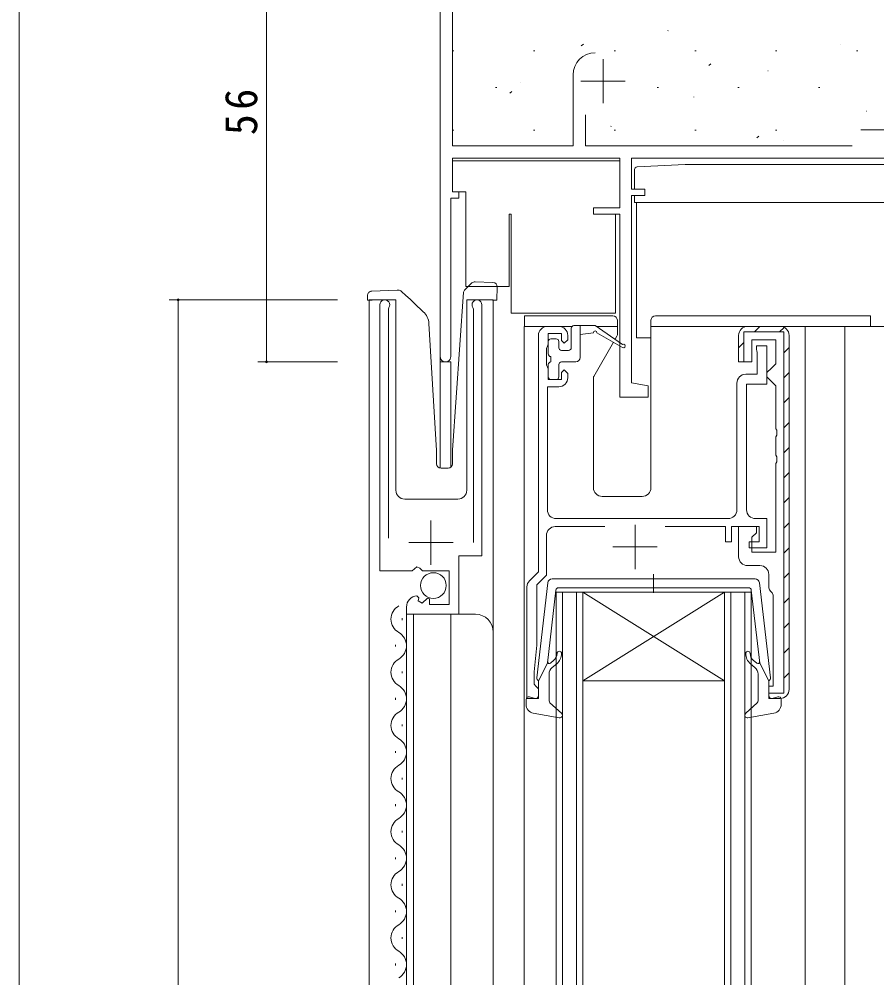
# Model space of a CAD drawing. Units: millimetres on the paper. Extents: x -420 to 373, y -297 to 267.
# Drawn here: x -417.7 to -320.9, y 14.7 to 123 of the extents above; entities that cross this region are included whole.
import ezdxf

# ---------------------------------------------------------------- set-up
doc = ezdxf.new("R2010")
doc.units = ezdxf.units.MM
for name, color, linetype, lineweight in [('0-1_YKK_ZWAK', 7, 'Continuous', 9), ('0-3_YKK_12', 2, 'Continuous', 9), ('0-4_YSS_K', 3, 'Continuous', 9), ('0-5_YKK_D', 6, 'Continuous', 9), ('0-6_YKK_13', 4, 'Continuous', 9), ('0-7_YKK_11', 7, 'Continuous', 9)]:
    doc.layers.add(name, color=color, linetype=linetype, lineweight=lineweight)
doc.styles.add('ＭＳ ゴシック', font='')
doc.styles.get('ＭＳ ゴシック').set_extended_font_data('MS Gothic')

msp = doc.modelspace()

# ---------------------------------------------------------------- linework, layer by layer
at = {"layer": '0-1_YKK_ZWAK'}
msp.add_line((-417.7, -260.6), (-417.7, 264.4), dxfattribs=at)
at = {"layer": '0-3_YKK_12'}
for p, q in [((-378.166, 91.284), (-378.166, -93.716)), ((-375.166, 91.284), (-378.166, 91.284)), ((-375.166, 91.284), (-375.166, 69.784)), ((-367.166, 91.284), (-367.166, 69.784)), ((-364.166, 91.284), (-367.166, 91.284)), ((-364.166, 91.284), (-364.166, -93.716)), ((-360.666, 88.284), (-360.666, -75.716)), ((-328.966, 88.284), (-328.966, -53.497)), ((-315.766, 88.284), (-324.466, 88.284)), ((-324.466, 88.284), (-324.466, -75.712)), ((-370.166, 84.884), (-370.166, 72.294)), ((-368.966, 84.284), (-370.166, 84.284)), ((-368.966, 84.284), (-368.966, 72.384)), ((-374.166, 68.784), (-368.166, 68.784)), ((-357.066, 58.284), (-354.066, 58.284)), ((-357.066, -43.716), (-357.066, 58.284)), ((-356.366, 58.284), (-356.366, -43.716)), ((-354.766, -43.716), (-354.766, 58.284)), ((-354.066, 58.284), (-338.066, 48.284)), ((-338.066, 58.284), (-354.066, 48.284)), ((-338.066, 58.284), (-354.066, 58.284)), ((-354.066, 58.284), (-354.066, -43.716)), ((-338.066, 58.284), (-335.066, 58.284)), ((-338.066, -43.716), (-338.066, 58.284)), ((-337.366, 58.284), (-337.366, -43.716)), ((-335.766, -43.716), (-335.766, 58.284)), ((-335.066, 58.284), (-335.066, -43.716)), ((-374.466, 55.134), (-374.466, 55.334)), ((-373.966, 55.784), (-366.166, 55.784)), ((-373.966, 55.784), (-373.966, -58.216)), ((-373.166, 55.784), (-373.166, -58.216)), ((-368.966, 55.784), (-368.966, -58.216)), ((-375.226, 52.134), (-375.226, 52.334)), ((-374.466, 49.134), (-374.466, 49.334)), ((-338.066, 48.284), (-354.066, 48.284)), ((-375.226, 46.134), (-375.226, 46.334)), ((-374.466, 43.134), (-374.466, 43.334)), ((-375.226, 40.134), (-375.226, 40.334)), ((-374.466, 37.134), (-374.466, 37.334)), ((-375.226, 34.134), (-375.226, 34.334)), ((-374.466, 31.134), (-374.466, 31.334)), ((-375.226, 28.134), (-375.226, 28.334)), ((-374.466, 25.134), (-374.466, 25.334)), ((-375.226, 22.134), (-375.226, 22.334)), ((-374.466, 19.134), (-374.466, 19.334)), ((-375.226, 16.134), (-375.226, 16.334))]:
    msp.add_line(p, q, dxfattribs=at)
for centre, radius, start, end in [((-374.166, 69.784), 1, 180, 270), ((-368.166, 69.784), 1, 270, 0), ((-374.008, 55.234), 1.718, 119.20253, 240.79745), ((-366.166, 53.784), 2, 0, 90), ((-375.685, 52.234), 1.718, 299.20253, 60.79745), ((-374.008, 49.234), 1.718, 119.20253, 240.79745), ((-375.685, 46.234), 1.718, 299.20253, 60.79745), ((-374.008, 43.234), 1.718, 119.20253, 240.79745), ((-375.685, 40.234), 1.718, 299.20253, 60.79745), ((-374.008, 37.234), 1.718, 119.20253, 240.79745), ((-375.685, 34.234), 1.718, 299.20253, 60.79745), ((-374.008, 31.234), 1.718, 119.20253, 240.79745), ((-375.685, 28.234), 1.718, 299.20253, 60.79745), ((-374.008, 25.234), 1.718, 119.20253, 240.79745), ((-375.685, 22.234), 1.718, 299.20253, 60.79745), ((-374.008, 19.234), 1.718, 119.20253, 240.79745), ((-375.685, 16.234), 1.718, 299.20253, 60.79745)]:
    msp.add_arc(centre, radius, start, end, dxfattribs=at)
at = {"layer": '0-4_YSS_K'}
for p, q in [((-344.469, 121.681), (-344.441, 121.691)), ((-368.766, 119.404), (-368.616, 119.404)), ((-359.646, 119.404), (-359.496, 119.404)), ((-354.25, 119.978), (-354, 120.144)), ((-350.526, 119.404), (-350.376, 119.404)), ((-341.406, 119.404), (-341.256, 119.404)), ((-332.286, 119.404), (-332.136, 119.404)), ((-324.942, 120.073), (-324.913, 120.083)), ((-323.166, 119.404), (-323.016, 119.404)), ((-339.842, 117.761), (-339.592, 117.927)), ((-333.171, 117.159), (-333.143, 117.169)), ((-363.921, 115.279), (-363.771, 115.279)), ((-362.318, 114.638), (-362.068, 114.804)), ((-361.069, 115.802), (-361.041, 115.812)), ((-345.681, 115.279), (-345.531, 115.279)), ((-336.561, 115.279), (-336.411, 115.279)), ((-327.441, 115.279), (-327.291, 115.279)), ((-341.541, 114.195), (-341.513, 114.205)), ((-322.014, 112.587), (-321.985, 112.597)), ((-368.766, 110.434), (-368.616, 110.434)), ((-359.646, 110.434), (-359.496, 110.434)), ((-350.902, 110.88), (-350.874, 110.89)), ((-350.526, 110.434), (-350.376, 110.434)), ((-341.406, 110.434), (-341.256, 110.434)), ((-332.286, 110.434), (-332.136, 110.434)), ((-334.428, 109.592), (-334.178, 109.757)), ((-331.374, 109.272), (-331.346, 109.282))]:
    msp.add_line(p, q, dxfattribs=at)
at = {"layer": '0-5_YKK_D'}
for p, q in [((-389.766, 140.284), (-389.766, 84.284)), ((-381.766, 91.284), (-400.766, 91.284)), ((-399.766, 91.284), (-399.766, -93.716)), ((-381.766, 84.284), (-390.766, 84.284))]:
    msp.add_line(p, q, dxfattribs=at)
for centre, start, end in [((-399.766, 91.284), 90, 270), ((-399.766, 91.284), 270, 90), ((-389.766, 84.284), 90, 270), ((-389.766, 84.284), 270, 90)]:
    msp.add_arc(centre, 0.106, start, end, dxfattribs=at)
at = {"layer": '0-6_YKK_13'}
for p, q in [((-368.766, 106.984), (-368.266, 106.984)), ((-368.766, 103.784), (-368.766, 106.984)), ((-368.266, 106.984), (-350.366, 106.984)), ((-350.366, 106.984), (-349.866, 106.984)), ((-349.866, 106.984), (-349.866, 101.984)), ((-347.932, 106.303), (-342.516, 106.588)), ((-314.916, 106.588), (-342.516, 106.588)), ((-348.216, 103.784), (-348.216, 106.003)), ((-368.266, 103.484), (-368.466, 103.484)), ((-367.266, 103.484), (-368.266, 103.484)), ((-367.266, 103.484), (-367.266, 100.984)), ((-348.016, 102.288), (-348.016, 102.053)), ((-348.016, 98.988), (-348.016, 102.053)), ((-309.216, 102.288), (-345.29, 102.288)), ((-367.266, 100.984), (-367.266, 92.784)), ((-362.366, 100.984), (-362.366, 92.784)), ((-362.166, 100.984), (-362.366, 100.984)), ((-362.166, 89.784), (-362.166, 100.984)), ((-350.166, 100.984), (-350.366, 100.984)), ((-348.016, 86.988), (-348.016, 98.988)), ((-367.36, 92.471), (-366.584, 93.195)), ((-366.225, 93.329), (-364.203, 93.259)), ((-377.894, 92.27), (-375.039, 92.369)), ((-368.765, 74.302), (-367.518, 92.141)), ((-362.366, 92.784), (-367.266, 92.784)), ((-363.721, 92.742), (-363.774, 91.242)), ((-378.359, 91.253), (-378.377, 91.753)), ((-377.86, 91.27), (-377.76, 91.274)), ((-364.673, 91.274), (-364.273, 91.26)), ((-360.662, 89.484), (-357.962, 89.484)), ((-360.662, 89.484), (-360.662, 88.284)), ((-357.962, 89.484), (-355.862, 89.484)), ((-350.662, 89.484), (-355.862, 89.484)), ((-350.162, 87.341), (-350.162, 88.984)), ((-346.362, 88.984), (-346.362, 70.085)), ((-332.762, 89.484), (-345.862, 89.484)), ((-332.762, 89.484), (-321.562, 89.484)), ((-321.562, 89.484), (-321.562, 88.284)), ((-360.662, 88.284), (-355.285, 88.284)), ((-355.364, 88.082), (-355.364, 85.885)), ((-355.064, 88.382), (-352.665, 88.382)), ((-354.364, 84.785), (-354.364, 88.382)), ((-349.565, 86.255), (-352.665, 88.382)), ((-352.523, 88.284), (-350.162, 88.284)), ((-346.362, 88.284), (-321.562, 88.284)), ((-357.664, 86.885), (-357.064, 86.885)), ((-352.865, 87.582), (-354.364, 87.382)), ((-352.465, 87.582), (-349.565, 85.908)), ((-350.409, 86.834), (-350.203, 87.191)), ((-346.362, 86.988), (-348.016, 86.988)), ((-357.964, 85.185), (-357.964, 86.585)), ((-356.764, 85.885), (-356.764, 86.585)), ((-356.464, 85.585), (-355.664, 85.585)), ((-352.822, 82.654), (-350.599, 86.505)), ((-357.664, 84.885), (-357.664, 84.285)), ((-357.964, 82.585), (-357.964, 83.985)), ((-356.764, 82.585), (-356.764, 83.985)), ((-356.464, 84.285), (-354.864, 84.285)), ((-357.064, 82.285), (-357.664, 82.285)), ((-352.862, 70.085), (-352.862, 82.504)), ((-368.766, 72.784), (-368.766, 74.267)), ((-370.066, 72.284), (-369.266, 72.284)), ((-347.362, 69.084), (-351.862, 69.084)), ((-334.612, 59.78), (-357.521, 59.78)), ((-346.066, 58.2), (-346.066, 60.331)), ((-358.018, 59.337), (-359.264, 48.597)), ((-357.097, 58.514), (-358.053, 50.28)), ((-356.799, 58.78), (-346.066, 58.78)), ((-335.333, 58.78), (-346.066, 58.78)), ((-335.035, 58.514), (-334.08, 50.28)), ((-334.115, 59.337), (-332.868, 48.597)), ((-359.066, 48.28), (-358.053, 50.28)), ((-357.707, 50.266), (-357.323, 50.588)), ((-357.002, 50.205), (-357.509, 49.779)), ((-335.13, 50.205), (-334.623, 49.779)), ((-334.426, 50.266), (-334.809, 50.588)), ((-333.066, 48.28), (-334.08, 50.28)), ((-357.866, 49.013), (-357.866, 46.012)), ((-334.266, 49.013), (-334.266, 46.012)), ((-359.066, 48.28), (-359.066, 46.58)), ((-333.066, 48.28), (-333.066, 46.58)), ((-360.466, 45.611), (-360.466, 46.18)), ((-359.447, 46.291), (-360.086, 46.469)), ((-357.768, 45.79), (-356.464, 44.601)), ((-334.364, 45.79), (-335.668, 44.601)), ((-332.686, 46.291), (-332.047, 46.469)), ((-331.666, 45.611), (-331.666, 46.18)), ((-359.649, 44.628), (-356.721, 44.085)), ((-332.484, 44.628), (-335.412, 44.085))]:
    msp.add_line(p, q, dxfattribs=at)
for points in [[(-345.29, 102.288), (-348.216, 102.288), (-348.216, 103.084)], [(-362.166, 89.784), (-350.366, 89.784), (-350.366, 100.984)], [(-375.039, 92.369), (-374.954, 92.372), (-374.885, 92.375)], [(-374.526, 92.241), (-374.045, 91.792), (-373.571, 91.35), (-373.172, 90.978), (-372.8, 90.631), (-372.359, 90.22), (-372.152, 90.027), (-372.075, 89.955)], [(-377.86, 91.27), (-377.957, 91.267), (-378.051, 91.264), (-378.137, 91.261), (-378.213, 91.258), (-378.275, 91.256), (-378.321, 91.254), (-378.35, 91.253), (-378.359, 91.253)], [(-363.774, 91.242), (-363.783, 91.243), (-363.812, 91.244), (-363.858, 91.245), (-363.92, 91.248), (-363.996, 91.25), (-364.082, 91.253), (-364.176, 91.256), (-364.273, 91.26)], [(-370.566, 72.784), (-370.566, 74.284), (-371.443, 88.614)]]:
    msp.add_lwpolyline(points, dxfattribs=at)
msp.add_circle((-370.933, 59.034), 1.45, dxfattribs=at)
for centre, radius, start, end in [((-347.916, 106.003), 0.3, 93.01279, 180), ((-366.243, 92.83), 0.5, 88, 133), ((-364.221, 92.759), 0.5, 358, 88), ((-377.877, 91.77), 0.5, 91.99998, 182), ((-374.867, 91.875), 0.5, 47, 91.99998), ((-367.019, 92.106), 0.5, 133, 175.99998), ((-373.439, 88.492), 2, 3.5, 47), ((-350.662, 88.984), 0.5, 0, 90), ((-345.862, 88.984), 0.5, 90, 180), ((-355.064, 88.082), 0.3, 90, 180), ((-352.665, 87.582), 0.2, 0, 180), ((-357.664, 86.585), 0.3, 90, 180), ((-357.064, 86.585), 0.3, 0, 90), ((-350.462, 87.341), 0.3, 330, 0), ((-356.464, 85.885), 0.3, 180, 270), ((-355.664, 85.885), 0.3, 270, 0), ((-349.465, 86.082), 0.2, 240.01405, 120.01405), ((-357.664, 85.185), 0.3, 180, 270), ((-354.864, 84.785), 0.5, 270, 0), ((-357.664, 83.985), 0.3, 90, 180), ((-356.464, 83.985), 0.3, 90, 180), ((-357.664, 82.585), 0.3, 180, 270), ((-357.064, 82.585), 0.3, 270, 0), ((-352.562, 82.504), 0.3, 150, 180), ((-368.266, 74.267), 0.5, 175.99998, 180), ((-370.066, 72.784), 0.5, 180, 270), ((-369.266, 72.784), 0.5, 270, 0), ((-351.862, 70.085), 1, 180, 270), ((-347.362, 70.085), 1, 270, 0), ((-357.521, 59.28), 0.5, 90, 173.3791), ((-334.612, 59.28), 0.5, 6.62088, 90), ((-356.799, 58.48), 0.3, 90, 173.3791), ((-335.333, 58.48), 0.3, 6.62088, 90), ((-357.966, 51.354), 1, 310, 0), ((-357.966, 51.354), 1.5, 310, 0), ((-356.716, 51.354), 0.25, 0, 180), ((-335.416, 51.354), 0.25, 0, 180), ((-334.166, 51.354), 1.5, 180, 229.99998), ((-334.166, 51.354), 1, 180, 229.99998), ((-357.835, 50.419), 0.2, 173.3791, 310), ((-334.297, 50.419), 0.2, 229.99998, 6.62088), ((-356.866, 49.013), 1, 130, 180), ((-335.266, 49.013), 1, 0, 49.99998), ((-358.966, 48.562), 0.3, 173.3791, 250.52878), ((-333.166, 48.562), 0.3, 289.47121, 6.62088), ((-359.366, 46.58), 0.3, 254.43463, 0), ((-332.766, 46.58), 0.3, 180, 285.56535), ((-360.166, 46.18), 0.3, 74.43463, 180), ((-359.466, 45.611), 1, 180, 259.48785), ((-357.566, 46.012), 0.3, 180, 227.64468), ((-334.566, 46.012), 0.3, 312.3553, 0), ((-332.666, 45.611), 1, 280.51213, 0), ((-331.966, 46.18), 0.3, 0, 105.56535), ((-356.666, 44.38), 0.3, 259.48785, 47.64468), ((-335.466, 44.38), 0.3, 132.3553, 280.51213)]:
    msp.add_arc(centre, radius, start, end, dxfattribs=at)
at = {"layer": '0-7_YKK_11'}
for p, q in [((-351.766, 118.484), (-351.766, 113.484)), ((-354.266, 115.984), (-349.266, 115.984)), ((-322.666, 110.484), (-317.666, 110.484)), ((-356.766, 88.284), (-358.066, 88.284)), ((-331.766, 88.284), (-335.466, 88.284)), ((-331.766, 88.284), (-335.466, 88.284)), ((-331.766, 88.284), (-335.466, 88.284)), ((-331.766, 88.284), (-335.466, 88.284)), ((-334.664, 87.684), (-334.064, 88.284)), ((-331.836, 87.684), (-331.334, 88.186)), ((-330.766, 47.284), (-330.766, 87.284)), ((-330.766, 47.284), (-330.766, 87.284)), ((-336.466, 85.882), (-335.866, 86.482)), ((-331.366, 85.325), (-330.766, 85.925)), ((-331.366, 82.497), (-330.766, 83.097)), ((-336.666, 81.884), (-336.666, 67.584)), ((-331.366, 79.668), (-330.766, 80.268)), ((-331.366, 76.84), (-330.766, 77.44)), ((-331.366, 74.012), (-330.766, 74.612)), ((-331.366, 71.183), (-330.766, 71.783)), ((-331.366, 68.355), (-330.766, 68.955)), ((-371.216, 61.384), (-371.216, 66.384)), ((-337.666, 66.584), (-357.066, 66.584)), ((-331.366, 65.526), (-330.766, 66.126)), ((-357.166, 65.684), (-351.565, 65.684)), ((-348.166, 65.884), (-348.166, 60.884)), ((-373.716, 63.884), (-368.716, 63.884)), ((-350.666, 63.384), (-345.666, 63.384)), ((-331.366, 62.698), (-330.766, 63.298)), ((-335.466, 61.284), (-334.066, 61.284)), ((-333.066, 60.284), (-333.066, 58.984)), ((-331.366, 59.869), (-330.766, 60.469)), ((-331.366, 57.041), (-330.766, 57.641)), ((-331.366, 54.213), (-330.766, 54.813)), ((-331.366, 51.384), (-330.766, 51.984)), ((-331.366, 48.556), (-330.766, 49.156)), ((-333.066, 46.856), (-333.038, 46.884))]:
    msp.add_line(p, q, dxfattribs=at)
for points in [[(-357.166, 149.684), (-357.166, 140.284), (-370.166, 140.284), (-370.166, 84.884)], [(-355.166, 116.684), (-355.166, 108.684), (-368.766, 108.684), (-368.766, 129.084), (-363.166, 129.084), (-363.166, 128.654), (-362.257, 128.654), (-361.166, 129.284), (-361.166, 130.284), (-368.766, 130.284), (-368.766, 139.084), (-356.966, 139.084)], [(-323.63, 108.684), (-353.766, 108.684), (-353.766, 112.168)], [(-368.966, 84.884), (-368.966, 102.784), (-368.066, 102.784), (-368.066, 103.484), (-368.766, 103.484), (-368.766, 107.284), (-349.866, 107.284), (-349.866, 101.684), (-352.866, 101.684), (-352.866, 100.984), (-349.866, 100.984), (-349.866, 80.284), (-346.666, 80.284), (-346.666, 81.584), (-348.566, 81.919), (-348.566, 103.084), (-347.066, 103.084), (-347.066, 103.784), (-348.566, 103.784), (-348.566, 107.284), (-312.366, 107.284)], [(-372.784, 57.883), (-372.573, 57.632), (-372.659, 57.313), (-372.19, 57.043), (-371.613, 57.62), (-371.366, 57.518), (-371.366, 56.884), (-369.166, 56.884), (-369.166, 60.684), (-372.166, 60.684), (-372.466, 60.984), (-372.795, 61.137), (-373.335, 60.684), (-376.966, 60.684), (-376.966, 90.734)], [(-375.963, 90.422), (-376.016, 90.252), (-376.016, 64.384)], [(-365.466, 90.734), (-365.466, 62.387), (-368.066, 62.387), (-368.066, 55.784), (-373.966, 55.784), (-373.966, 56.589)], [(-366.416, 63.884), (-366.416, 90.252), (-366.469, 90.422)], [(-336.466, 87.284), (-336.466, 84.284), (-335.866, 84.284), (-335.866, 87.684), (-331.366, 87.684), (-331.366, 46.884), (-333.066, 46.884), (-333.066, 46.284), (-331.766, 46.284)], [(-359.066, 87.284), (-359.066, 60.584), (-360.073, 59.577)], [(-355.766, 82.484), (-355.766, 82.984), (-356.166, 83.384), (-356.466, 83.084), (-356.466, 82.284), (-357.966, 82.284), (-357.966, 83.484), (-358.066, 83.708), (-358.166, 83.931), (-358.166, 85.837), (-358.066, 86.061), (-357.966, 86.284), (-357.966, 87.484), (-356.466, 87.484), (-356.466, 86.684), (-356.166, 86.384), (-355.766, 86.784), (-355.766, 87.284)], [(-336.466, 87.284), (-336.466, 84.284), (-334.966, 84.284), (-334.966, 86.784), (-332.266, 86.784), (-332.266, 84.084), (-332.766, 83.584), (-333.266, 83.084), (-333.266, 82.584), (-332.766, 82.084), (-332.266, 81.584), (-332.266, 76.742), (-332.146, 76.559), (-332.146, 76.009), (-332.266, 75.826), (-332.266, 73.742), (-332.146, 73.559), (-332.146, 73.009), (-332.266, 72.826), (-332.266, 62.784), (-334.966, 62.784), (-334.966, 64.484), (-334.466, 64.984), (-334.466, 65.684), (-336.466, 65.684), (-336.466, 62.284)], [(-335.566, 67.584), (-335.566, 81.784), (-333.266, 81.784), (-333.266, 86.084), (-334.466, 86.084), (-334.466, 85.684), (-334.416, 85.518), (-334.366, 85.353), (-334.366, 82.884), (-335.666, 82.884)], [(-358.066, 67.584), (-358.066, 81.484), (-356.766, 81.484)], [(-344.768, 65.684), (-337.966, 65.684), (-337.966, 63.984), (-337.266, 63.984), (-337.266, 65.684), (-334.166, 65.684), (-334.166, 63.984), (-335.266, 63.984), (-335.266, 63.284), (-333.266, 63.284), (-333.266, 66.584), (-334.566, 66.584)], [(-360.366, 58.87), (-360.366, 46.284), (-359.066, 46.284), (-359.066, 47.384), (-359.366, 47.684), (-359.566, 47.884), (-359.566, 49.284), (-359.266, 52.284), (-359.266, 59.111), (-358.166, 60.211), (-358.166, 64.684)], [(-332.682, 58.196), (-332.566, 57.959), (-332.566, 47.684), (-333.066, 47.684), (-333.066, 46.284), (-331.766, 46.284)]]:
    msp.add_lwpolyline(points, dxfattribs=at)
for centre, radius, start, end in [((-352.666, 116.684), 2.5, 90, 179.99998), ((-376.416, 90.734), 0.55, 325.43954, 179.99997), ((-366.016, 90.734), 0.55, 0.00002, 214.56067), ((-358.066, 87.284), 1, 90, 179.99998), ((-356.766, 87.284), 1, 0, 89.99998), ((-335.466, 87.284), 1, 90, 179.99998), ((-335.466, 87.284), 1, 90, 179.99998), ((-331.766, 87.284), 1, 0, 89.99998), ((-331.766, 87.284), 1, 0, 89.99998), ((-369.566, 84.884), 0.6, 179.99998, 0), ((-356.766, 82.484), 1, 270, 359.99998), ((-335.666, 81.884), 1, 90, 179.99998), ((-357.066, 67.584), 1, 180, 269.99998), ((-337.666, 67.584), 1, 270, 359.99998), ((-334.566, 67.584), 1, 180, 269.99998), ((-357.166, 64.684), 1, 90, 179.99998), ((-335.466, 62.284), 1, 180, 269.99998), ((-334.066, 60.284), 1, 0, 89.99998), ((-359.366, 58.87), 1, 135.00002, 180.00002), ((-332.066, 58.984), 1, 179.99995, 232.02011), ((-372.666, 56.589), 1.3, 95.2159, 180.00002), ((-331.766, 47.284), 1, 269.99997, 0.00002), ((-331.766, 47.284), 1, 269.99997, 0.00002)]:
    msp.add_arc(centre, radius, start, end, dxfattribs=at)

# ---------------------------------------------------------------- texts
at = {"layer": '0-5_YKK_D', "color": 3, "insert": (-390.766, 109.884), "char_height": 3.666, "attachment_point": 7, "rotation": 90, "style": 'ＭＳ ゴシック'}
msp.add_mtext('\\T1.21;\\W0.95;56', dxfattribs=at)

doc.saveas('drawing.dxf')
